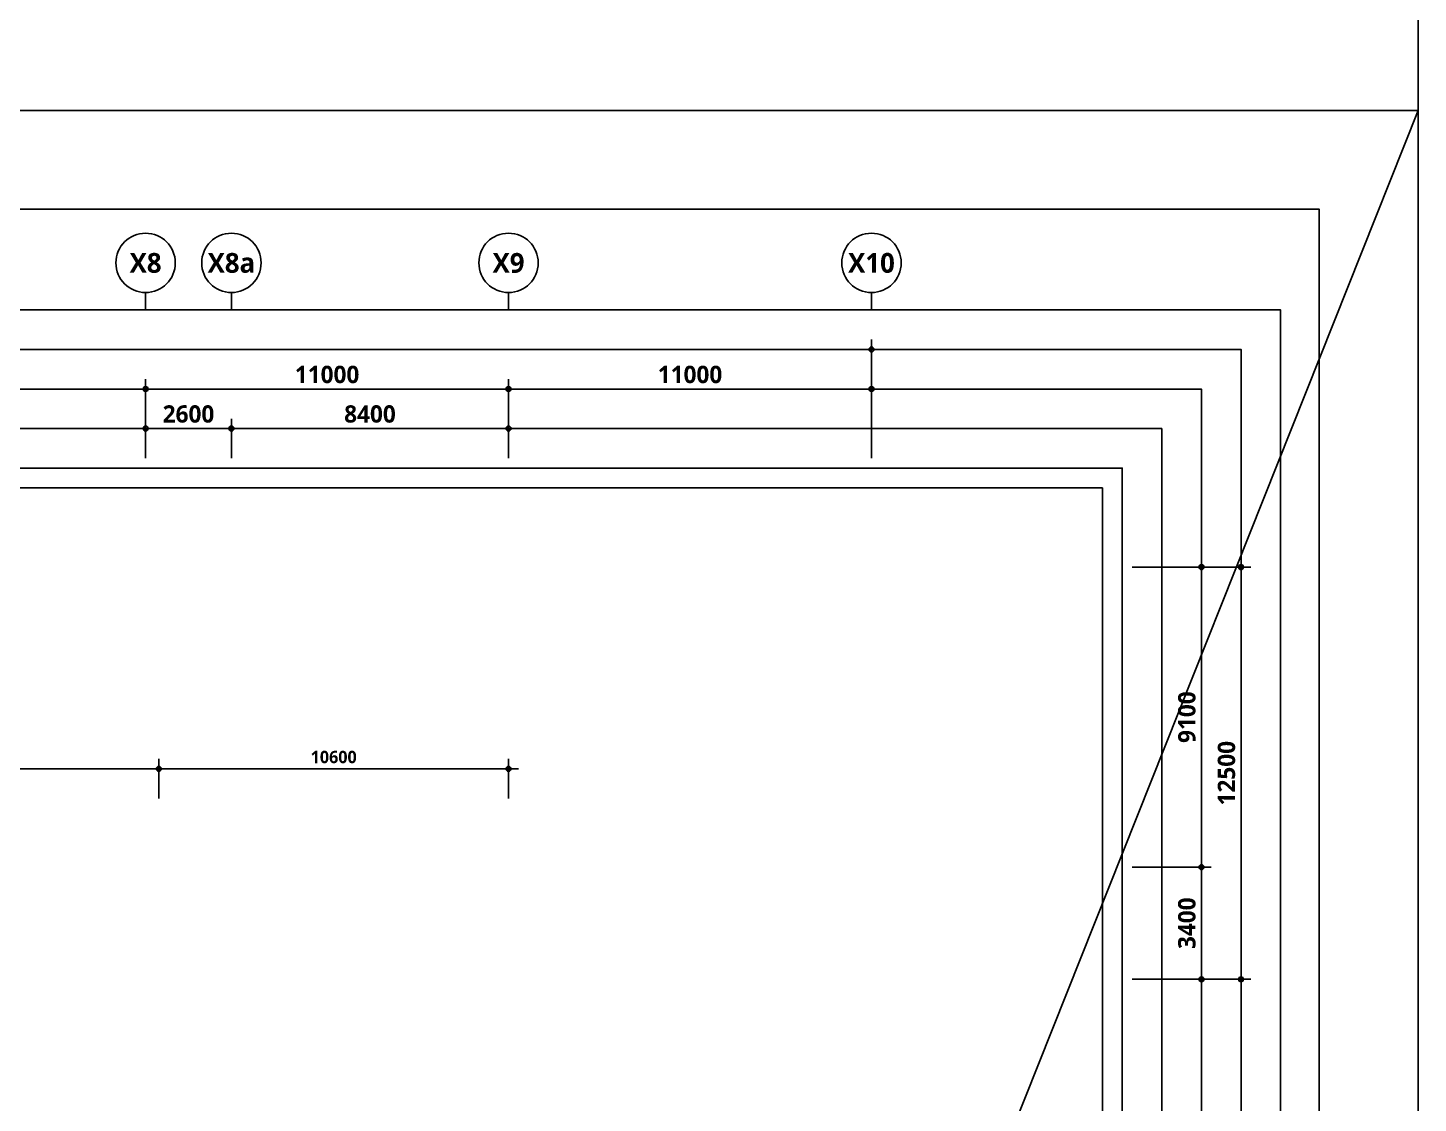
# Model space of a CAD drawing. Header units: millimetres. Extents: x -63924 to 190228206, y 0 to 456875599.
# Drawn here: x 136059 to 178200, y 347892 to 380504 of the extents above; entities that cross this region are included whole.
import ezdxf
from ezdxf.enums import TextEntityAlignment as Align

# ---------------------------------------------------------------- set-up
doc = ezdxf.new("R2010")
doc.units = ezdxf.units.MM
doc.header["$LTSCALE"] = 150
doc.header["$MEASUREMENT"] = 0
doc.header["$PDSIZE"] = -10
doc.layers.get('0').update_dxf_attribs({"linetype": 'CONTINUOUS'})
doc.layers.get('Defpoints').update_dxf_attribs({"color": 153, "linetype": 'CONTINUOUS'})
for name, color, linetype in [('A-ANNO-DIM', 4, 'CONTINUOUS'), ('A-ANNO-TEXT1', 7, 'CONTINUOUS'), ('A-ST-AXIS-BUB', 7, 'CONTINUOUS'), ('A-ST-AXIS-DIM', 7, 'CONTINUOUS')]:
    doc.layers.add(name, color=color, linetype=linetype)
for name, color, linetype, plot in [('Defpoint', 161, 'CONTINUOUS', False), ('G(그리드1)', 185, 'CONTINUOUS', False), ('G(그리드2)', 235, 'CONTINUOUS', False)]:
    doc.layers.add(name, color=color, linetype=linetype, plot=plot)
doc.styles.add('SH_대대리576', font='')
doc.styles.get('SH_대대리576').set_extended_font_data('NanumGothic', bold=True)
doc.dimstyles.new('SHP 300', dxfattribs={"dimscale": 150, "dimtxt": 3.5, "dimasz": 1, "dimexe": 2, "dimexo": 2, "dimgap": 1, "dimtad": 1, "dimdec": 0, "dimzin": 0, "dimdsep": 46, "dimtxsty": 'SH_대대리576', "dimblk": 'DIMDOT', "dimcen": 0.09, "dimclrt": 3, "dimadec": 0, "dimazin": 1, "dimtfac": 1, "dimtdec": 0, "dimtix": 1, "dimtmove": 2, "dimatfit": 0, "dimldrblk": 'DIMDOT', "dimfxl": 1, "dimtolj": 1, "dimtzin": 0, "dimarcsym": 0})
doc.dimstyles.new('SHP300내부', dxfattribs={"dimscale": 150, "dimtxt": 2.5, "dimasz": 1, "dimexe": 2, "dimexo": 2, "dimgap": 1, "dimtad": 1, "dimdec": 0, "dimzin": 0, "dimdsep": 46, "dimtxsty": 'SH_대대리576', "dimblk": 'DIMDOT', "dimcen": 0.09, "dimclrd": 256, "dimclre": 256, "dimclrt": 3, "dimadec": 0, "dimazin": 1, "dimtfac": 1, "dimtdec": 0, "dimtix": 1, "dimtmove": 2, "dimatfit": 0, "dimldrblk": 'DIMDOT', "dimfxl": 1, "dimtolj": 1, "dimtzin": 0, "dimlwd": -1, "dimlwe": -1, "dimarcsym": 0})

# ---------------------------------------------------------------- blocks, each defined once
blk = doc.blocks.new('A-ST-AXIS-BUB-1')
at = {"layer": 'A-ST-AXIS-BUB'}
blk.add_line((0, 350), (0, 0), dxfattribs=at)
blk.add_circle((0, 950), 600, dxfattribs=at)
blk = doc.blocks.new('DIMDOT')
at = {"color": 0}
blk.add_line((-2, 0), (2, 0), dxfattribs=at)
for radius in [0.5, 0.25]:
    blk.add_circle((0, 0), radius, dxfattribs=at)
blk = doc.blocks.new('*D61')
at = {"layer": 'A-ST-AXIS-DIM', "color": 0, "lineweight": -2, "transparency": 16777216}
for p, q in [((128630, 367450), (128630, 369850)), ((139630, 367450), (139630, 369850)), ((139480, 369550), (128780, 369550))]:
    blk.add_line(p, q, dxfattribs=at)
at = {"layer": 'Defpoints', "color": 0, "transparency": 16777216}
for p in [(128630, 369550), (128630, 367150), (139630, 367150)]:
    blk.add_point(p, dxfattribs=at)
at = {"layer": 'A-ST-AXIS-DIM', "color": 0, "linetype": 'ByBlock', "lineweight": -2, "transparency": 16777216, "xscale": 150, "yscale": 150, "zscale": 150, "rotation": 180}
blk.add_blockref('DIMDOT', (128630, 369550), dxfattribs=at)
at = {"layer": 'A-ST-AXIS-DIM', "color": 0, "linetype": 'ByBlock', "lineweight": -2, "transparency": 16777216, "xscale": 150, "yscale": 150, "zscale": 150}
blk.add_blockref('DIMDOT', (139630, 369550), dxfattribs=at)
at = {"layer": 'A-ST-AXIS-DIM', "color": 3, "transparency": 16777216, "insert": (134130, 369988), "char_height": 525, "attachment_point": 5, "style": 'SH_대대리576'}
blk.add_mtext('\\A1;11000', dxfattribs=at)
blk = doc.blocks.new('*D62')
at = {"layer": 'A-ST-AXIS-DIM', "color": 0, "lineweight": -2, "transparency": 16777216}
for p, q in [((139630, 367450), (139630, 369850)), ((150630, 367450), (150630, 369850)), ((150480, 369550), (139780, 369550))]:
    blk.add_line(p, q, dxfattribs=at)
at = {"layer": 'Defpoints', "color": 0, "transparency": 16777216}
for p in [(139630, 369550), (139630, 367150), (150630, 367150)]:
    blk.add_point(p, dxfattribs=at)
at = {"layer": 'A-ST-AXIS-DIM', "color": 0, "linetype": 'ByBlock', "lineweight": -2, "transparency": 16777216, "xscale": 150, "yscale": 150, "zscale": 150, "rotation": 180}
blk.add_blockref('DIMDOT', (139630, 369550), dxfattribs=at)
at = {"layer": 'A-ST-AXIS-DIM', "color": 0, "linetype": 'ByBlock', "lineweight": -2, "transparency": 16777216, "xscale": 150, "yscale": 150, "zscale": 150}
blk.add_blockref('DIMDOT', (150630, 369550), dxfattribs=at)
at = {"layer": 'A-ST-AXIS-DIM', "color": 3, "transparency": 16777216, "insert": (145130, 369988), "char_height": 525, "attachment_point": 5, "style": 'SH_대대리576'}
blk.add_mtext('\\A1;11000', dxfattribs=at)
blk = doc.blocks.new('*D63')
at = {"layer": 'A-ST-AXIS-DIM', "color": 0, "lineweight": -2, "transparency": 16777216}
for p, q in [((150630, 367450), (150630, 369850)), ((161630, 367450), (161630, 369850)), ((161480, 369550), (150780, 369550))]:
    blk.add_line(p, q, dxfattribs=at)
at = {"layer": 'Defpoints', "color": 0, "transparency": 16777216}
for p in [(150630, 369550), (150630, 367150), (161630, 367150)]:
    blk.add_point(p, dxfattribs=at)
at = {"layer": 'A-ST-AXIS-DIM', "color": 0, "linetype": 'ByBlock', "lineweight": -2, "transparency": 16777216, "xscale": 150, "yscale": 150, "zscale": 150, "rotation": 180}
blk.add_blockref('DIMDOT', (150630, 369550), dxfattribs=at)
at = {"layer": 'A-ST-AXIS-DIM', "color": 0, "linetype": 'ByBlock', "lineweight": -2, "transparency": 16777216, "xscale": 150, "yscale": 150, "zscale": 150}
blk.add_blockref('DIMDOT', (161630, 369550), dxfattribs=at)
at = {"layer": 'A-ST-AXIS-DIM', "color": 3, "transparency": 16777216, "insert": (156130, 369988), "char_height": 525, "attachment_point": 5, "style": 'SH_대대리576'}
blk.add_mtext('\\A1;11000', dxfattribs=at)
blk = doc.blocks.new('*D828')
at = {"layer": 'A-ST-AXIS-DIM', "color": 0, "lineweight": -2, "transparency": 16777216}
for p, q in [((169530, 351650), (173130, 351650)), ((172830, 336500), (172830, 351500)), ((169530, 336350), (173130, 336350))]:
    blk.add_line(p, q, dxfattribs=at)
at = {"layer": 'Defpoints', "color": 0, "transparency": 16777216}
for p in [(169230, 351650), (172830, 351650), (169230, 336350)]:
    blk.add_point(p, dxfattribs=at)
at = {"layer": 'A-ST-AXIS-DIM', "color": 0, "linetype": 'ByBlock', "lineweight": -2, "transparency": 16777216, "xscale": 150, "yscale": 150, "zscale": 150}
for p, rotation in [((172830, 351650), 90), ((172830, 336350), 270)]:
    blk.add_blockref('DIMDOT', p, dxfattribs=dict(at, rotation=rotation))
at = {"layer": 'A-ST-AXIS-DIM', "color": 3, "transparency": 16777216, "insert": (172390, 344000), "char_height": 525, "attachment_point": 5, "rotation": 90, "style": 'SH_대대리576'}
blk.add_mtext('\\A1;15300', dxfattribs=at)
blk = doc.blocks.new('*D829')
at = {"layer": 'A-ST-AXIS-DIM', "color": 0, "lineweight": -2, "transparency": 16777216}
for p, q in [((169530, 364150), (173130, 364150)), ((172830, 364000), (172830, 351800)), ((169530, 351650), (173130, 351650))]:
    blk.add_line(p, q, dxfattribs=at)
at = {"layer": 'Defpoints', "color": 0, "transparency": 16777216}
for p in [(169230, 364150), (169230, 351650), (172830, 351650)]:
    blk.add_point(p, dxfattribs=at)
at = {"layer": 'A-ST-AXIS-DIM', "color": 0, "linetype": 'ByBlock', "lineweight": -2, "transparency": 16777216, "xscale": 150, "yscale": 150, "zscale": 150}
for p, rotation in [((172830, 364150), 90), ((172830, 351650), 270)]:
    blk.add_blockref('DIMDOT', p, dxfattribs=dict(at, rotation=rotation))
at = {"layer": 'A-ST-AXIS-DIM', "color": 3, "transparency": 16777216, "insert": (172391, 357900), "char_height": 525, "attachment_point": 5, "rotation": 90, "style": 'SH_대대리576'}
blk.add_mtext('\\A1;12500', dxfattribs=at)
blk = doc.blocks.new('*D833')
at = {"layer": 'A-ST-AXIS-DIM', "color": 0, "lineweight": -2, "transparency": 16777216}
for p, q in [((169530, 364150), (171930, 364150)), ((171630, 364000), (171630, 355200)), ((169530, 355050), (171930, 355050))]:
    blk.add_line(p, q, dxfattribs=at)
at = {"layer": 'Defpoints', "color": 0, "transparency": 16777216}
for p in [(169230, 364150), (169230, 355050), (171630, 355050)]:
    blk.add_point(p, dxfattribs=at)
at = {"layer": 'A-ST-AXIS-DIM', "color": 0, "linetype": 'ByBlock', "lineweight": -2, "transparency": 16777216, "xscale": 150, "yscale": 150, "zscale": 150}
for p, rotation in [((171630, 364150), 90), ((171630, 355050), 270)]:
    blk.add_blockref('DIMDOT', p, dxfattribs=dict(at, rotation=rotation))
at = {"layer": 'A-ST-AXIS-DIM', "color": 3, "transparency": 16777216, "insert": (171190, 359600), "char_height": 525, "attachment_point": 5, "rotation": 90, "style": 'SH_대대리576'}
blk.add_mtext('\\A1;9100', dxfattribs=at)
blk = doc.blocks.new('*D834')
at = {"layer": 'A-ST-AXIS-DIM', "color": 0, "lineweight": -2, "transparency": 16777216}
for p, q in [((169530, 355050), (171930, 355050)), ((171630, 351800), (171630, 354900)), ((169530, 351650), (171930, 351650))]:
    blk.add_line(p, q, dxfattribs=at)
at = {"layer": 'Defpoints', "color": 0, "transparency": 16777216}
for p in [(169230, 355050), (171630, 355050), (169230, 351650)]:
    blk.add_point(p, dxfattribs=at)
at = {"layer": 'A-ST-AXIS-DIM', "color": 0, "linetype": 'ByBlock', "lineweight": -2, "transparency": 16777216, "xscale": 150, "yscale": 150, "zscale": 150}
for p, rotation in [((171630, 355050), 90), ((171630, 351650), 270)]:
    blk.add_blockref('DIMDOT', p, dxfattribs=dict(at, rotation=rotation))
at = {"layer": 'A-ST-AXIS-DIM', "color": 3, "transparency": 16777216, "insert": (171190, 353350), "char_height": 525, "attachment_point": 5, "rotation": 90, "style": 'SH_대대리576'}
blk.add_mtext('\\A1;3400', dxfattribs=at)
blk = doc.blocks.new('*D929')
at = {"layer": 'A-ST-AXIS-DIM', "color": 0, "lineweight": -2, "transparency": 16777216}
for p, q in [((139630, 367450), (139630, 368650)), ((142080, 368350), (139780, 368350)), ((142230, 367450), (142230, 368650))]:
    blk.add_line(p, q, dxfattribs=at)
at = {"layer": 'Defpoints', "color": 0, "transparency": 16777216}
for p in [(139630, 368350), (139630, 367150), (142230, 367150)]:
    blk.add_point(p, dxfattribs=at)
at = {"layer": 'A-ST-AXIS-DIM', "color": 0, "linetype": 'ByBlock', "lineweight": -2, "transparency": 16777216, "xscale": 150, "yscale": 150, "zscale": 150, "rotation": 180}
blk.add_blockref('DIMDOT', (139630, 368350), dxfattribs=at)
at = {"layer": 'A-ST-AXIS-DIM', "color": 0, "linetype": 'ByBlock', "lineweight": -2, "transparency": 16777216, "xscale": 150, "yscale": 150, "zscale": 150}
blk.add_blockref('DIMDOT', (142230, 368350), dxfattribs=at)
at = {"layer": 'A-ST-AXIS-DIM', "color": 3, "transparency": 16777216, "insert": (140930, 368790), "char_height": 525, "attachment_point": 5, "style": 'SH_대대리576'}
blk.add_mtext('\\A1;2600', dxfattribs=at)
blk = doc.blocks.new('*D930')
at = {"layer": 'A-ST-AXIS-DIM', "color": 0, "lineweight": -2, "transparency": 16777216}
for p, q in [((142230, 367450), (142230, 368650)), ((142380, 368350), (150480, 368350)), ((150630, 367450), (150630, 368650))]:
    blk.add_line(p, q, dxfattribs=at)
at = {"layer": 'Defpoints', "color": 0, "transparency": 16777216}
for p in [(150630, 368350), (142230, 367150), (150630, 367150)]:
    blk.add_point(p, dxfattribs=at)
at = {"layer": 'A-ST-AXIS-DIM', "color": 0, "linetype": 'ByBlock', "lineweight": -2, "transparency": 16777216, "xscale": 150, "yscale": 150, "zscale": 150, "rotation": 180}
blk.add_blockref('DIMDOT', (142230, 368350), dxfattribs=at)
at = {"layer": 'A-ST-AXIS-DIM', "color": 0, "linetype": 'ByBlock', "lineweight": -2, "transparency": 16777216, "xscale": 150, "yscale": 150, "zscale": 150}
blk.add_blockref('DIMDOT', (150630, 368350), dxfattribs=at)
at = {"layer": 'A-ST-AXIS-DIM', "color": 3, "transparency": 16777216, "insert": (146430, 368790), "char_height": 525, "attachment_point": 5, "style": 'SH_대대리576'}
blk.add_mtext('\\A1;8400', dxfattribs=at)
blk = doc.blocks.new('*D1028')
at = {"layer": 'A-ANNO-DIM', "transparency": 16777216}
for p, q in [((140030, 357131), (140030, 358331)), ((150630, 357131), (150630, 358331)), ((150480, 358031), (140180, 358031))]:
    blk.add_line(p, q, dxfattribs=at)
at = {"layer": 'Defpoints', "color": 0, "transparency": 16777216}
for p in [(140030, 358031), (140030, 356831), (150630, 356831)]:
    blk.add_point(p, dxfattribs=at)
at = {"layer": 'A-ANNO-DIM', "linetype": 'ByBlock', "transparency": 16777216, "xscale": 150, "yscale": 150, "zscale": 150, "rotation": 180}
blk.add_blockref('DIMDOT', (140030, 358031), dxfattribs=at)
at = {"layer": 'A-ANNO-DIM', "linetype": 'ByBlock', "transparency": 16777216, "xscale": 150, "yscale": 150, "zscale": 150}
blk.add_blockref('DIMDOT', (150630, 358031), dxfattribs=at)
at = {"layer": 'A-ANNO-DIM', "color": 3, "transparency": 16777216, "insert": (145330, 358388), "char_height": 375, "attachment_point": 5, "style": 'SH_대대리576'}
blk.add_mtext('\\A1;10600', dxfattribs=at)

msp = doc.modelspace()

# ---------------------------------------------------------------- linework, layer by layer
at = {"layer": 'A-ANNO-DIM'}
for p, q in [((140030, 357131.2), (140030, 358331.2)), ((101230, 358031.2), (139880, 358031.2))]:
    msp.add_line(p, q, dxfattribs=at)
at = {"layer": 'A-ST-AXIS-DIM'}
for p, q in [((161630, 367450), (161630, 371050)), ((161630, 370750), (99430, 370750))]:
    msp.add_line(p, q, dxfattribs=at)
at = {"layer": 'Defpoint'}
msp.add_line((178200, 378000), (161630, 336350), dxfattribs=at)
for points in [[(89100, 378000), (178200, 378000), (178200, 504000), (89100, 504000)], [(89100, 252000), (178200, 252000), (178200, 378000), (89100, 378000)], [(92100, 375000), (175200, 375000), (175200, 268500), (92100, 268500)]]:
    msp.add_lwpolyline(points, close=True, dxfattribs=at)
at = {"layer": 'G(그리드1)'}
for points in [[(174030, 270550), (95830, 270550), (95830, 371950), (174030, 371950)], [(172830, 272750), (97030, 272750), (97030, 370750), (172830, 370750)], [(171630, 273950), (98230, 273950), (98230, 369550), (171630, 369550)], [(170430, 275150), (99430, 275150), (99430, 368350), (170430, 368350)], [(169230, 276350), (100630, 276350), (100630, 367150), (169230, 367150)]]:
    msp.add_lwpolyline(points, close=True, dxfattribs=at)
at = {"layer": 'G(그리드2)'}
msp.add_lwpolyline([(168630, 276950), (101230, 276950), (101230, 366550), (168630, 366550)], close=True, dxfattribs=at)

# ---------------------------------------------------------------- block references
at = {"layer": 'A-ANNO-DIM', "xscale": 150, "yscale": 150, "zscale": 150}
msp.add_blockref('DIMDOT', (140030, 358031.2), dxfattribs=at)
at = {"layer": 'A-ANNO-TEXT1', "xscale": 1.5, "yscale": 1.5, "zscale": 1.5}
msp.add_blockref('A-ST-AXIS-BUB-1', (142230, 371950), dxfattribs=at)
at = {"layer": 'A-ST-AXIS-BUB', "xscale": 1.5, "yscale": 1.5, "zscale": 1.5}
for p in [(139630, 371950), (150630, 371950), (161630, 371950)]:
    msp.add_blockref('A-ST-AXIS-BUB-1', p, dxfattribs=at)
at = {"layer": 'A-ST-AXIS-DIM', "xscale": 150, "yscale": 150, "zscale": 150}
msp.add_blockref('DIMDOT', (161630, 370750), dxfattribs=at)

# ---------------------------------------------------------------- texts
at = {"layer": 'A-ANNO-TEXT1', "style": 'SH_대대리576'}
for s, p in [('X8', (139630, 373375)), ('X8a', (142230, 373375)), ('X9', (150630, 373375)), ('X10', (161630, 373375))]:
    msp.add_text(s, height=600, dxfattribs=at).set_placement(p, align=Align.MIDDLE_CENTER)

# ---------------------------------------------------------------- dimensions: what is measured, and where the dimension line sits
at = {"layer": 'A-ANNO-DIM'}
dim = msp.add_linear_dim(base=(140030, 358031.2), p1=(150630, 356831.2), p2=(140030, 356831.2), angle=0, dimstyle='SHP300내부', dxfattribs=at)
dim.commit()
dim.dimension.update_dxf_attribs({"geometry": '*D1028', "text_midpoint": (145330, 358388.2)})
at = {"layer": 'A-ST-AXIS-DIM'}
for base, p1, p2, picture, middle in [((128630, 369550), (139630, 367150), (128630, 367150), '*D61', (134130, 369987.9)), ((139630, 369550), (150630, 367150), (139630, 367150), '*D62', (145130, 369987.9)), ((150630, 369550), (161630, 367150), (150630, 367150), '*D63', (156130, 369987.9))]:
    dim = msp.add_linear_dim(base=base, p1=p1, p2=p2, dimstyle='SHP 300', override={"dimtxsty": 'SH_대대리576', "dimldrblk": 'DIMDOT'}, dxfattribs=at)
    dim.commit()
    dim.dimension.update_dxf_attribs({"geometry": picture, "text_midpoint": middle})
for base, p1, p2, angle, picture, middle in [((139630, 368350), (142230, 367150), (139630, 367150), 0, '*D929', (140930, 368789.7)), ((150630, 368350), (142230, 367150), (150630, 367150), 180, '*D930', (146430, 368789.7)), ((172830, 351650), (169230, 364150), (169230, 351650), 90, '*D829', (172390.7, 357900)), ((171630, 355050), (169230, 364150), (169230, 355050), 90, '*D833', (171190.3, 359600)), ((171630, 355050), (169230, 351650), (169230, 355050), 270, '*D834', (171190.3, 353350)), ((172830, 351650), (169230, 336350), (169230, 351650), 270, '*D828', (172390.3, 344000))]:
    dim = msp.add_linear_dim(base=base, p1=p1, p2=p2, angle=angle, dimstyle='SHP 300', override={"dimtxsty": 'SH_대대리576', "dimldrblk": 'DIMDOT'}, dxfattribs=at)
    dim.commit()
    dim.dimension.update_dxf_attribs({"geometry": picture, "text_midpoint": middle})

doc.saveas('drawing.dxf')
